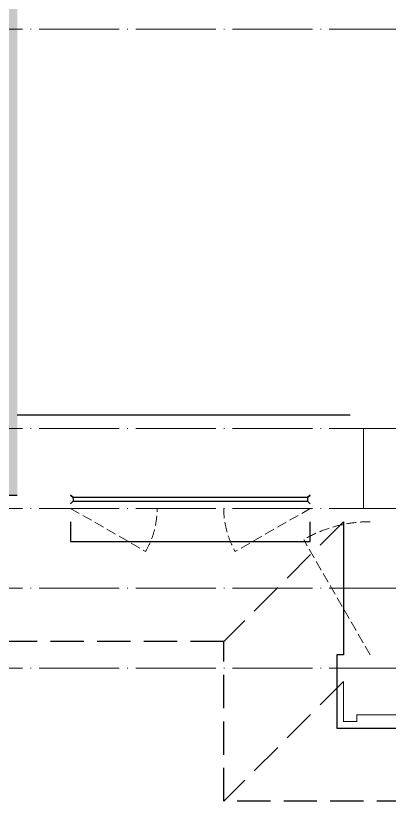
# Model space of a CAD drawing. Extents: x -518115 to 389031, y -231062 to 1628073.
# Drawn here: x 38405 to 41209, y 671657 to 677557 of the extents above; entities that cross this region are included whole.
import ezdxf

# ---------------------------------------------------------------- set-up
doc = ezdxf.new("R2010")
doc.units = 0
doc.header["$LTSCALE"] = 1000
doc.header["$MEASUREMENT"] = 0
doc.linetypes.add('DASH', pattern=[0.35, 0.25, -0.1])
doc.linetypes.add('DOTE', pattern=[2.42, 2, -0.2, 0.02, -0.2])
for name, color, linetype in [('3-栏杆1', 135, 'Continuous'), ('3.5方案汇报，与郭总、侯月琴确定户型_t8$0$2020.03.04 -1安徽标准化洋房户型(UA）_t8_t8$0$看线', 154, 'Continuous'), ('保温', 6, 'Continuous'), ('卫生间', 6, 'Continuous'), ('看线', 251, 'Continuous')]:
    doc.layers.add(name, color=color, linetype=linetype)
doc.layers.add('DOTE', color=19, linetype='DOTE', lineweight=9)
doc.layers.add('WINDOW', color=144, linetype='Continuous', lineweight=15)

# ---------------------------------------------------------------- blocks, each defined once
blk = doc.blocks.new('HFHFTHFD')
at = {"layer": 'DOTE', "linetype": 'DOTE', "ltscale": 0.3}
for p, q in [((472616.6, 600248.8), (418616.6, 600248.8)), ((472616.6, 597248.8), (418616.6, 597248.8)), ((448316.6, 597248.8), (448316.6, 596648.8)), ((472616.6, 596648.8), (418616.6, 596648.8)), ((472616.6, 596048.8), (418616.6, 596048.8)), ((472616.6, 595448.8), (418616.6, 595448.8))]:
    blk.add_line(p, q, dxfattribs=at)
blk = doc.blocks.new('A$C718F517F')
at = {"layer": '保温', "linetype": 'Continuous', "ltscale": 10}
h = blk.add_hatch(dxfattribs=at)
h.set_pattern_fill('HEX', color=251, scale=10, angle=90, style=0)
h.set_pattern_definition([(90, (-503782.47, -516048.461), (-16.49778, 1e-15), [9.525, -19.05]), (210, (-503782.47, -516048.461), (8.24889, -14.2874966), [9.525, -19.05]), (150, (-503782.47, -516038.936), (-8.24889, -14.2874966), [9.525, -19.05])])
h.paths.add_polyline_path([(0.1, 0), (200.1, 0), (200, 4900), (0, 4900)])
at = {"layer": '保温', "color": 251, "linetype": 'ByBlock', "ltscale": 10}
blk.add_line((0, 0), (200, 0), dxfattribs=at)
blk = doc.blocks.new('A$C148B7D8E')
at = {"layer": '卫生间', "color": 159, "linetype": 'DASH', "true_color": 0x22346e}
for p, q in [((22550, 0), (23450, -900)), ((22550, -1200), (23450, -2100))]:
    blk.add_line(p, q, dxfattribs=at)
blk.add_lwpolyline([(9400.3, 15400), (7700, 15400), (7700, 10800), (7300, 10800), (7300, 10000), (900, 10000), (900, 9000), (-900, 9000), (-900, -900), (1750, -900), (1750, -2100), (23450, -2100), (23450, -900), (25100, -900)], dxfattribs=at)

msp = doc.modelspace()

# ---------------------------------------------------------------- linework, layer by layer
at = {"color": 30, "const_width": 8}
msp.add_lwpolyline([(40866.6, 672557.2), (40866.6, 672257.2), (40966.6, 672257.2), (40966.6, 672307.2), (42016.6, 672307.2), (42016.6, 672557.2)], dxfattribs=at)
at = {"layer": '3-栏杆1', "color": 5}
for p, q in [((38836.8, 673939.4), (38816.6, 673957.2)), ((38816.6, 673957.2), (38836.8, 673939.4)), ((40596.3, 673939.4), (40616.6, 673957.2)), ((40616.6, 673957.2), (40596.3, 673939.4)), ((38816.6, 673890.3), (38836.8, 673910.1)), ((40596.3, 673939.3), (38836.8, 673939.4)), ((38836.8, 673939.4), (38836.8, 673910.1)), ((38836.8, 673910.1), (40596.3, 673910)), ((40596.3, 673939.4), (40596.3, 673910.1)), ((40596.3, 673910.1), (40616.6, 673890.3)), ((40616.6, 673890.3), (40596.3, 673910.1))]:
    msp.add_line(p, q, dxfattribs=at)
at = {"layer": '3.5方案汇报，与郭总、侯月琴确定户型_t8$0$2020.03.04 -1安徽标准化洋房户型(UA）_t8_t8$0$看线', "ltscale": 10}
msp.add_line((40916.6, 674557.2), (38416.6, 674557.2), dxfattribs=at)
at = {"layer": 'WINDOW', "color": 250, "linetype": 'DASH', "ltscale": 0.3}
for points in [[(38816.6, 673857.2), (39379.7, 673532.5, 0.131485), (39466.6, 673857.2)], [(40616.6, 673857.2), (40053.4, 673532.5, -0.131485), (39966.6, 673857.2)], [(41066.6, 672757.2), (40566.6, 673623.2, -0.131652), (41066.6, 673757.2)]]:
    msp.add_lwpolyline(points, format="xyb", dxfattribs=at)
at = {"layer": '看线', "color": 202, "ltscale": 0.5}
for points in [[(38816.6, 673757.2), (38816.6, 673607.2), (40616.6, 673607.2), (40616.6, 673757.2)], [(40866.6, 673757.2), (40866.6, 672757.2)]]:
    msp.add_lwpolyline(points, dxfattribs=at)
at = {"layer": '看线', "color": 201}
msp.add_lwpolyline([(40866.6, 672757.2), (40816.6, 672757.2), (40816.6, 672207.2), (42066.6, 672207.2), (42066.6, 672407.2)], dxfattribs=at)

# ---------------------------------------------------------------- block references
for name, p in [('HFHFTHFD', (-407300, 77208.4)), ('A$C718F517F', (38216.6, 673957.2))]:
    msp.add_blockref(name, p)
at = {"xscale": -1}
msp.add_blockref('A$C148B7D8E', (63416.6, 673757.2), dxfattribs=at)

doc.saveas('drawing.dxf')
